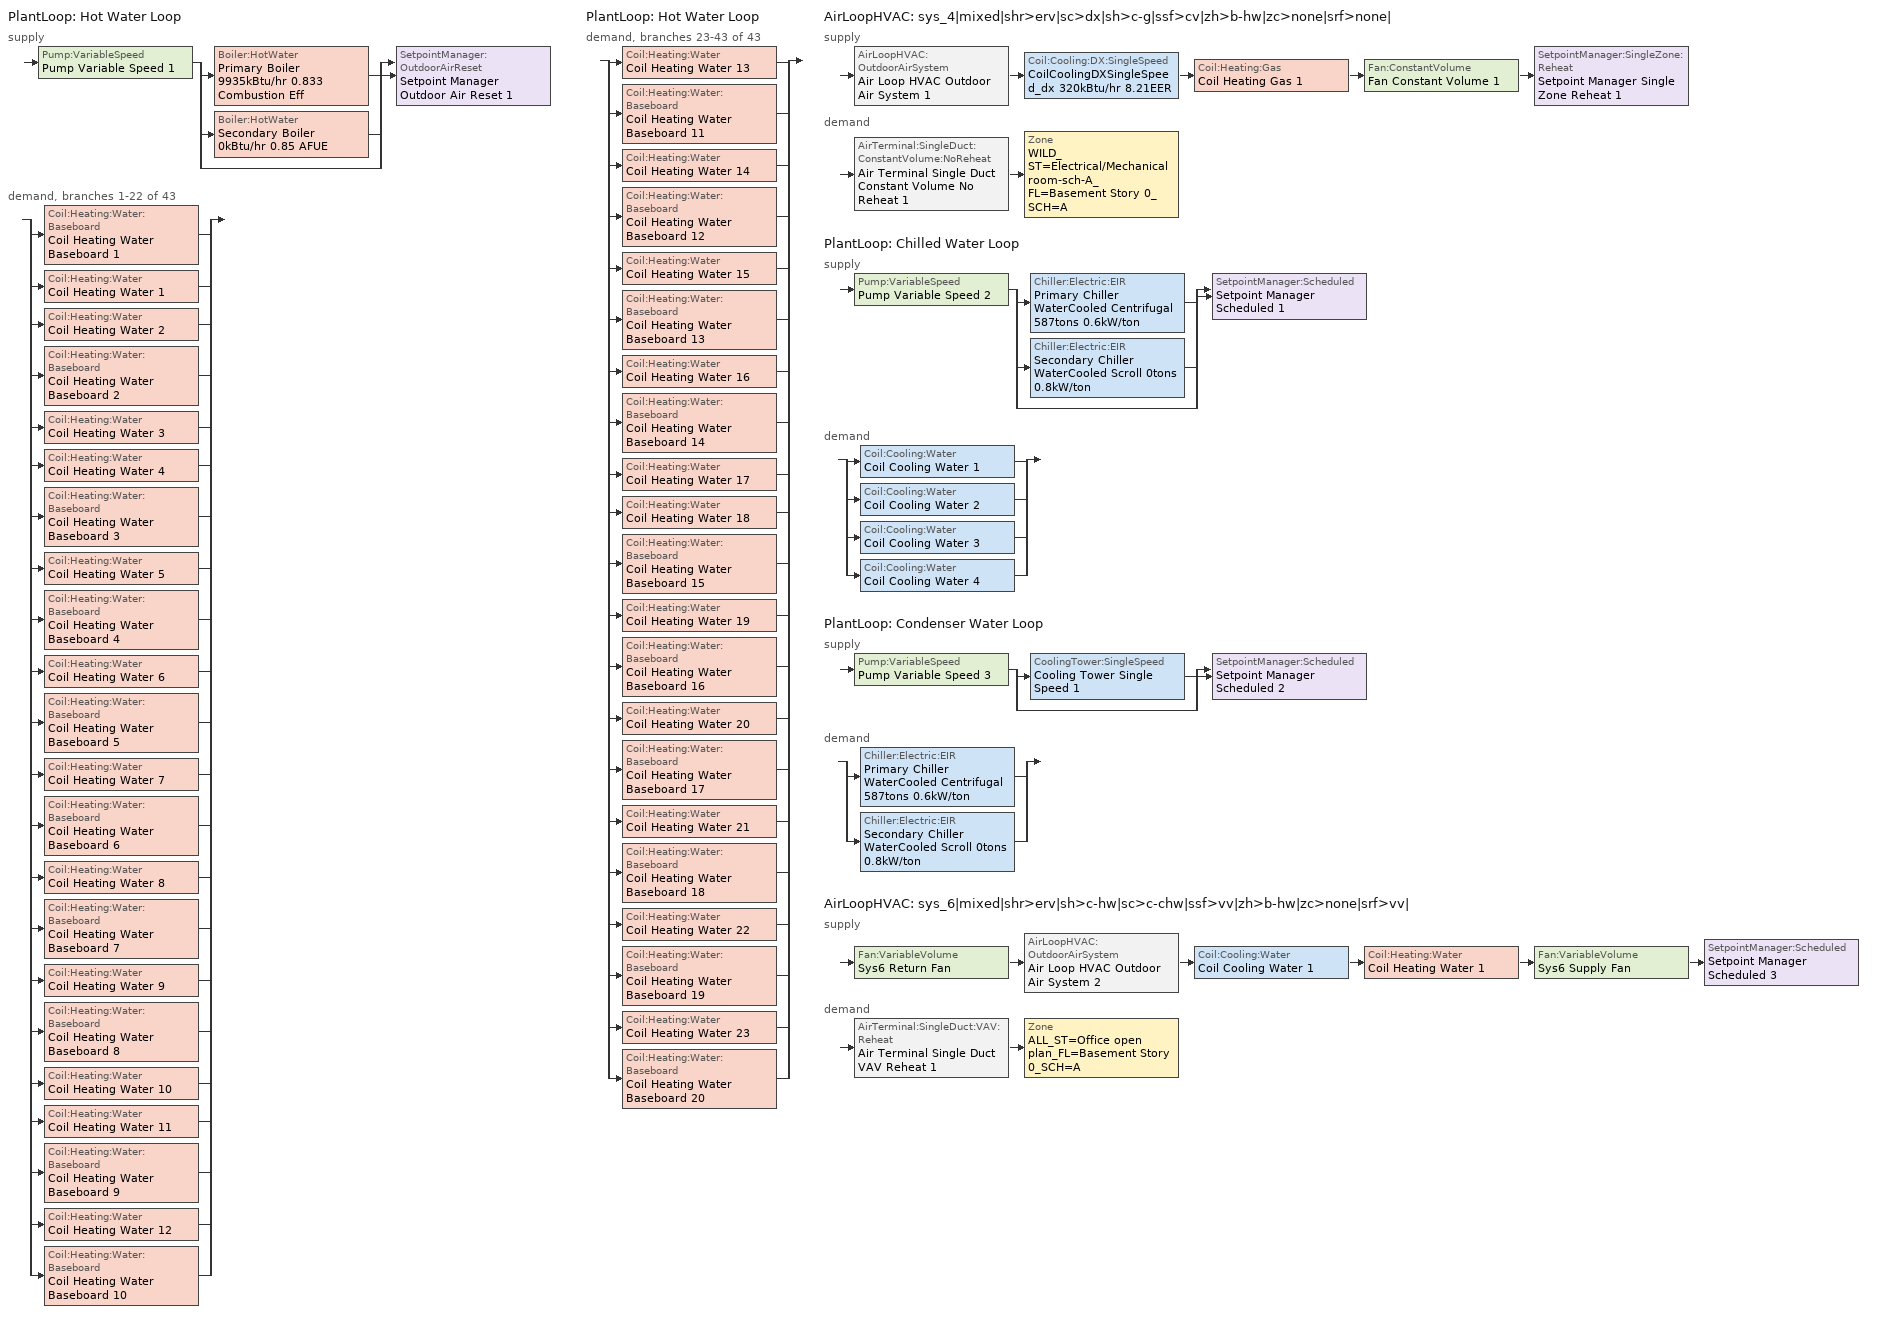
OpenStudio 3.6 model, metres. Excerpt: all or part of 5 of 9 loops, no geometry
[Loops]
PlantLoop 'Hot Water Loop'
 supply: Pump:VariableSpeed 'Pump Variable Speed 1' > split
  | Boiler:HotWater 'Primary Boiler 9935kBtu/hr 0.833 Combustion Eff'
  | Boiler:HotWater 'Secondary Boiler 0kBtu/hr 0.85 AFUE'
  | bypass
  join > SetpointManager:OutdoorAirReset 'Setpoint Manager Outdoor Air Reset 1'
 demand, branches 1-22 of 43: split
  | Coil:Heating:Water:Baseboard 'Coil Heating Water Baseboard 1'
  | Coil:Heating:Water 'Coil Heating Water 1'
  | Coil:Heating:Water 'Coil Heating Water 2'
  | Coil:Heating:Water:Baseboard 'Coil Heating Water Baseboard 2'
  | Coil:Heating:Water 'Coil Heating Water 3'
  | Coil:Heating:Water 'Coil Heating Water 4'
  | Coil:Heating:Water:Baseboard 'Coil Heating Water Baseboard 3'
  | Coil:Heating:Water 'Coil Heating Water 5'
  | Coil:Heating:Water:Baseboard 'Coil Heating Water Baseboard 4'
  | Coil:Heating:Water 'Coil Heating Water 6'
  | Coil:Heating:Water:Baseboard 'Coil Heating Water Baseboard 5'
  | Coil:Heating:Water 'Coil Heating Water 7'
  | Coil:Heating:Water:Baseboard 'Coil Heating Water Baseboard 6'
  | Coil:Heating:Water 'Coil Heating Water 8'
  | Coil:Heating:Water:Baseboard 'Coil Heating Water Baseboard 7'
  | Coil:Heating:Water 'Coil Heating Water 9'
  | Coil:Heating:Water:Baseboard 'Coil Heating Water Baseboard 8'
  | Coil:Heating:Water 'Coil Heating Water 10'
  | Coil:Heating:Water 'Coil Heating Water 11'
  | Coil:Heating:Water:Baseboard 'Coil Heating Water Baseboard 9'
  | Coil:Heating:Water 'Coil Heating Water 12'
  | Coil:Heating:Water:Baseboard 'Coil Heating Water Baseboard 10'
PlantLoop 'Hot Water Loop'
 demand, branches 23-43 of 43: split
  | Coil:Heating:Water 'Coil Heating Water 13'
  | Coil:Heating:Water:Baseboard 'Coil Heating Water Baseboard 11'
  | Coil:Heating:Water 'Coil Heating Water 14'
  | Coil:Heating:Water:Baseboard 'Coil Heating Water Baseboard 12'
  | Coil:Heating:Water 'Coil Heating Water 15'
  | Coil:Heating:Water:Baseboard 'Coil Heating Water Baseboard 13'
  | Coil:Heating:Water 'Coil Heating Water 16'
  | Coil:Heating:Water:Baseboard 'Coil Heating Water Baseboard 14'
  | Coil:Heating:Water 'Coil Heating Water 17'
  | Coil:Heating:Water 'Coil Heating Water 18'
  | Coil:Heating:Water:Baseboard 'Coil Heating Water Baseboard 15'
  | Coil:Heating:Water 'Coil Heating Water 19'
  | Coil:Heating:Water:Baseboard 'Coil Heating Water Baseboard 16'
  | Coil:Heating:Water 'Coil Heating Water 20'
  | Coil:Heating:Water:Baseboard 'Coil Heating Water Baseboard 17'
  | Coil:Heating:Water 'Coil Heating Water 21'
  | Coil:Heating:Water:Baseboard 'Coil Heating Water Baseboard 18'
  | Coil:Heating:Water 'Coil Heating Water 22'
  | Coil:Heating:Water:Baseboard 'Coil Heating Water Baseboard 19'
  | Coil:Heating:Water 'Coil Heating Water 23'
  | Coil:Heating:Water:Baseboard 'Coil Heating Water Baseboard 20'
AirLoopHVAC 'sys_4|mixed|shr>erv|sc>dx|sh>c-g|ssf>cv|zh>b-hw|zc>none|srf>none|'
 supply: AirLoopHVAC:OutdoorAirSystem 'Air Loop HVAC Outdoor Air System 1' > Coil:Cooling:DX:SingleSpeed 'CoilCoolingDXSingleSpeed_dx 320kBtu/hr 8.21EER' > Coil:Heating:Gas 'Coil Heating Gas 1' > Fan:ConstantVolume 'Fan Constant Volume 1' > SetpointManager:SingleZone:Reheat 'Setpoint Manager Single Zone Reheat 1'
 demand: AirTerminal:SingleDuct:ConstantVolume:NoReheat 'Air Terminal Single Duct Constant Volume No Reheat 1' > Zone 'WILD_ST=Electrical/Mechanical room-sch-A_FL=Basement Story 0_SCH=A'
PlantLoop 'Chilled Water Loop'
 supply: Pump:VariableSpeed 'Pump Variable Speed 2' > split
  | Chiller:Electric:EIR 'Primary Chiller WaterCooled Centrifugal 587tons 0.6kW/ton'
  | Chiller:Electric:EIR 'Secondary Chiller WaterCooled Scroll 0tons 0.8kW/ton'
  | bypass
  join > SetpointManager:Scheduled 'Setpoint Manager Scheduled 1'
 demand: split
  | Coil:Cooling:Water 'Coil Cooling Water 1'
  | Coil:Cooling:Water 'Coil Cooling Water 2'
  | Coil:Cooling:Water 'Coil Cooling Water 3'
  | Coil:Cooling:Water 'Coil Cooling Water 4'
PlantLoop 'Condenser Water Loop'
 supply: Pump:VariableSpeed 'Pump Variable Speed 3' > split
  | CoolingTower:SingleSpeed 'Cooling Tower Single Speed 1'
  | bypass
  join > SetpointManager:Scheduled 'Setpoint Manager Scheduled 2'
 demand: split
  | Chiller:Electric:EIR 'Primary Chiller WaterCooled Centrifugal 587tons 0.6kW/ton'
  | Chiller:Electric:EIR 'Secondary Chiller WaterCooled Scroll 0tons 0.8kW/ton'
AirLoopHVAC 'sys_6|mixed|shr>erv|sh>c-hw|sc>c-chw|ssf>vv|zh>b-hw|zc>none|srf>vv|'
 supply: Fan:VariableVolume 'Sys6 Return Fan' > AirLoopHVAC:OutdoorAirSystem 'Air Loop HVAC Outdoor Air System 2' > Coil:Cooling:Water 'Coil Cooling Water 1' > Coil:Heating:Water 'Coil Heating Water 1' > Fan:VariableVolume 'Sys6 Supply Fan' > SetpointManager:Scheduled 'Setpoint Manager Scheduled 3'
 demand: AirTerminal:SingleDuct:VAV:Reheat 'Air Terminal Single Duct VAV Reheat 1' > Zone 'ALL_ST=Office open plan_FL=Basement Story 0_SCH=A'
[Sizing:Zone] Zone Cooling Design Supply Air Temperature Input Method=TemperatureDifference; Zone Cooling Design Supply Air Temperature {C}=14; Zone Cooling Design Supply Air Temperature Difference {deltaC}=11; Zone Heating Design Supply Air Temperature Input Method=TemperatureDifference; Zone Heating Design Supply Air Temperature {C}=40; Zone Heating Design Supply Air Temperature Difference {deltaC}=21; Zone Cooling Design Supply Air Humidity Ratio {kg-H2O/kg-air}=0.0085; Zone Heating Design Supply Air Humidity Ratio {kg-H2O/kg-air}=0.008; Zone Heating Sizing Factor=1.3; Zone Cooling Sizing Factor=1.1; Cooling Design Air Flow Method=DesignDay; Heating Design Air Flow Method=DesignDay; Account for Dedicated Outdoor Air System=No; Dedicated Outdoor Air System Control Strategy=NeutralSupplyAir; Dedicated Outdoor Air Low Setpoint Temperature for Design {C}=autosize; Dedicated Outdoor Air High Setpoint Temperature for Design {C}=autosize; Zone Load Sizing Method=Sensible Load Only No Latent Load; Zone Latent Cooling Design Supply Air Humidity Ratio Input Method=HumidityRatioDifference; Zone Cooling Design Supply Air Humidity Ratio Difference {kgWater/kgDryAir}=0.005; Zone Latent Heating Design Supply Air Humidity Ratio Input Method=HumidityRatioDifference; Zone Humidification Design Supply Air Humidity Ratio Difference {kgWater/kgDryAir}=0.005
ALL_ST=Office open plan_FL=Basement Story 0_SCH=A; WILD_ST=Electrical/Mechanical room-sch-A_FL=Basement Story 0_SCH=A
[Zone equipment]
ALL_ST=Office open plan_FL=Basement Story 0_SCH=A: Zone HVAC Baseboard Convective Water 2, Air Terminal Single Duct VAV Reheat 1
WILD_ST=Electrical/Mechanical room-sch-A_FL=Basement Story 0_SCH=A: Zone HVAC Baseboard Convective Water 1, Air Terminal Single Duct Constant Volume No Reheat 1
[PlantLoop] Glycol Concentration=0; Plant Loop Volume {m3}=Autocalculate; Load Distribution Scheme=Optimal
Name | Fluid Type
Hot Water Loop | Water
Chilled Water Loop; Condenser Water Loop
[Sizing:Plant] Sizing Option=NonCoincident; Zone Timesteps in Averaging Window=1; Coincident Sizing Factor Mode=None
Name | Loop Type | Design Loop Exit Temperature {C} | Loop Design Temperature Difference {deltaC}
Hot Water Loop | Heating | 82 | 16
Chilled Water Loop | Cooling | 7 | 6
Condenser Water Loop | Condenser | 29 | 6
[Pump:VariableSpeed] Pump Control Type=Intermittent; Skin Loss Radiative Fraction=0.5; Design Power Sizing Method=PowerPerFlowPerPressure; Design Electric Power per Unit Flow Rate {W/(m3/s)}=348701.1; Design Shaft Power per Unit Flow Rate per Unit Head {W-s/m3-Pa}=1.28205; Design Minimum Flow Rate Fraction=0
Name | Rated Pump Head {Pa} | Motor Efficiency
Pump Variable Speed 1 | 216908 | 0.924
Pump Variable Speed 2 | 256346 | 0.936
Pump Variable Speed 3 | 223011 | 0.95
[Boiler:HotWater] Fuel Type=NaturalGas; Normalized Boiler Efficiency Curve=BOILER-EFFFPLR-NECB2011; Water Outlet Upper Temperature Limit {C}=99; Parasitic Electric Load {W}=0; Sizing Factor=1
Name | Nominal Capacity {W} | Nominal Thermal Efficiency | Minimum Part Load Ratio | Boiler Flow Mode
Primary Boiler 9935kBtu/hr 0.833 Combustion Eff | 2.91153e+06 | 0.826 | 0.25 | LeavingSetpointModulated
Secondary Boiler 0kBtu/hr 0.85 AFUE | 0.001 | 0.85 |  | ConstantFlow
[SetpointManager:OutdoorAirReset]
Setpoint Manager Outdoor Air Reset 1: Control Variable=Temperature; Setpoint at Outdoor Low Temperature {C}=82; Outdoor Low Temperature {C}=-16; Setpoint at Outdoor High Temperature {C}=60; Outdoor High Temperature {C}=0; Setpoint Node or NodeList=Hot Water Loop Supply Outlet Node
[AirLoopHVAC] Design Supply Air Flow Rate {m3/s}=autosize; Design Return Air Flow Fraction of Supply Air Flow=1
Name | Availability Schedule
sys_4|mixed|shr>erv|sc>dx|sh>c-g|ssf>cv|zh>b-hw|zc>none|srf>none| | sys_4|mixed|shr>none|sc>dx|sh>c-g|ssf>cv|zh>b-hw|zc>none|srf>none| Occ Sch
sys_6|mixed|shr>erv|sh>c-hw|sc>c-chw|ssf>vv|zh>b-hw|zc>none|srf>vv| | sys_6|mixed|shr>none|sh>c-hw|sc>c-chw|ssf>vv|zh>b-hw|zc>none|srf>vv| Occ Sch
[Sizing:System] Design Outdoor Air Flow Rate {m3/s}=Autosize; Preheat Design Temperature {C}=7; Preheat Design Humidity Ratio {kg-H2O/kg-Air}=0.008; Precool Design Humidity Ratio {kg-H2O/kg-Air}=0.008; Central Cooling Design Supply Air Temperature {C}=13; 100% Outdoor Air in Cooling=No; 100% Outdoor Air in Heating=No; Central Cooling Design Supply Air Humidity Ratio {kg-H2O/kg-Air}=0.0085; Zone Maximum Outdoor Air Fraction=1; Cooling Supply Air Flow Rate Per Floor Area {m3/s-m2}=0.00996765; Cooling Fraction of Autosized Cooling Supply Air Flow Rate=1; Cooling Supply Air Flow Rate Per Unit Cooling Capacity {m3/s-W}=3.94755e-05; Heating Supply Air Flow Rate Per Floor Area {m3/s-m2}=0.00996765; Heating Fraction of Autosized Heating Supply Air Flow Rate=1; Heating Fraction of Autosized Cooling Supply Air Flow Rate=1; Heating Supply Air Flow Rate Per Unit Heating Capacity {m3/s-W}=3.15882e-05; Cooling Design Capacity Method=CoolingDesignCapacity; Cooling Design Capacity {W}=autosize; Cooling Design Capacity Per Floor Area {W/m2}=234.7; Fraction of Autosized Cooling Design Capacity=1; Heating Design Capacity Method=HeatingDesignCapacity; Heating Design Capacity {W}=autosize; Heating Design Capacity Per Floor Area {W/m2}=157; Fraction of Autosized Heating Design Capacity=1; Central Cooling Capacity Control Method=OnOff; Occupant Diversity=autosize
Name | Type of Load to Size On | Central Heating Maximum System Air Flow Ratio | Precool Design Temperature {C} | Central Heating Design Supply Air Temperature {C} | Sizing Option | Central Heating Design Supply Air Humidity Ratio {kg-H2O/kg-Air} | Cooling Design Air Flow Method | Cooling Design Air Flow Rate {m3/s} | Heating Design Air Flow Method | Heating Design Air Flow Rate {m3/s} | System Outdoor Air Method
sys_4|mixed|shr>erv|sc>dx|sh>c-g|ssf>cv|zh>b-hw|zc>none|srf>none| | Sensible | 1 | 13 | 43 | NonCoincident | 0.008 | DesignDay | 0 | DesignDay | 0 | ZoneSum
sys_6|mixed|shr>erv|sh>c-hw|sc>c-chw|ssf>vv|zh>b-hw|zc>none|srf>vv| |  | 0.3 | 12.8 | 13.1
[Fan:ConstantVolume]
Fan Constant Volume 1: Availability Schedule=Always On Discrete; Fan Total Efficiency=0.39975; Pressure Rise {Pa}=640; Maximum Flow Rate {m3/s}=AutoSize; Motor Efficiency=0.615
[Coil:Cooling:DX:SingleSpeed]
CoilCoolingDXSingleSpeed_dx 320kBtu/hr 8.21EER: Availability Schedule=Always On Discrete; Rated Total Cooling Capacity {W}=autosize; Rated Sensible Heat Ratio=autosize; Rated COP {W/W}=2.8699; Rated Air Flow Rate {m3/s}=autosize; Rated Evaporator Fan Power Per Volume Flow Rate 2017 {W/(m3/s)}=773.3; Rated Evaporator Fan Power Per Volume Flow Rate 2023 {W/(m3/s)}=934.4; Total Cooling Capacity Function of Temperature Curve=DXCOOL-NECB2011-REF-CAPFT; Total Cooling Capacity Function of Flow Fraction Curve=DXCOOL-NECB2011-REF-CAPFFLOW; Energy Input Ratio Function of Temperature Curve=DXCOOL-NECB2011-REF-COOLEIRFT; Energy Input Ratio Function of Flow Fraction Curve=DXCOOL-NECB2011-REF-COOLEIRFFLOW; Part Load Fraction Correlation Curve=DXCOOL-NECB2011-REF-COOLPLFFPLR; Minimum Outdoor Dry-Bulb Temperature for Compressor Operation {C}=-25; Nominal Time for Condensate Removal to Begin {s}=0; Ratio of Initial Moisture Evaporation Rate and Steady State Latent Capacity=0; Maximum Cycling Rate {cycles/hr}=0; Latent Capacity Time Constant {s}=0; Condenser Type=AirCooled; Evaporative Condenser Effectiveness=0.9; Evaporative Condenser Air Flow Rate {m3/s}=autosize; Evaporative Condenser Pump Rated Power Consumption {W}=autosize; Crankcase Heater Capacity {W}=0; Maximum Outdoor Dry-Bulb Temperature for Crankcase Heater Operation {C}=10; Basin Heater Capacity {W/K}=0; Basin Heater Setpoint Temperature {C}=2
[Coil:Heating:Gas]
Coil Heating Gas 1: Availability Schedule=Always On Discrete; Gas Burner Efficiency=0.81; Nominal Capacity {W}=AutoSize; Parasitic Electric Load {W}=0; Part Load Fraction Correlation Curve=FURNACE-EFFPLR-NECB2011; Parasitic Gas Load {W}=0
[Controller:OutdoorAir] Minimum Outdoor Air Flow Rate {m3/s}=autosize; Maximum Outdoor Air Flow Rate {m3/s}=Autosize; Economizer Control Type=DifferentialEnthalpy; Economizer Control Action Type=ModulateFlow; Lockout Type=NoLockout; Minimum Limit Type=FixedMinimum; High Humidity Control=No; Heat Recovery Bypass Control Type=BypassWhenOAFlowGreaterThanMinimum
Name | Minimum Outdoor Air Schedule | Controller Mechanical Ventilation
Controller Outdoor Air 1 | sys_4|mixed|shr>none|sc>dx|sh>c-g|ssf>cv|zh>b-hw|zc>none|srf>none| Occ Sch | Controller Mechanical Ventilation 1
Controller Outdoor Air 2 | sys_6|mixed|shr>none|sh>c-hw|sc>c-chw|ssf>vv|zh>b-hw|zc>none|srf>vv| Occ Sch | Controller Mechanical Ventilation 2
[Controller:MechanicalVentilation] Availability Schedule=Always On Discrete; System Outdoor Air Method=ZoneSum
Controller Mechanical Ventilation 1; Controller Mechanical Ventilation 2
[AirLoopHVAC:OutdoorAirSystem]
Name | Controller
Air Loop HVAC Outdoor Air System 1 | Controller Outdoor Air 1
Air Loop HVAC Outdoor Air System 2 | Controller Outdoor Air 2
[SetpointManager:SingleZone:Reheat]
Setpoint Manager Single Zone Reheat 1: Minimum Supply Air Temperature {C}=13; Maximum Supply Air Temperature {C}=43; Control Zone=WILD_ST=Electrical/Mechanical room-sch-A_FL=Basement Story 0_SCH=A; Setpoint Node or NodeList=sys_4|mixed|shr>erv|sc>dx|sh>c-g|ssf>cv|zh>b-hw|zc>none|srf>none| Supply Outlet Node
[Coil:Heating:Water:Baseboard] Heating Design Capacity Method=HeatingDesignCapacity; Heating Design Capacity {W}=autosize; Heating Design Capacity Per Floor Area {W/m2}=0; Fraction of Autosized Heating Design Capacity=0.8
Coil Heating Water Baseboard 1; Coil Heating Water Baseboard 2; Coil Heating Water Baseboard 3; Coil Heating Water Baseboard 4; Coil Heating Water Baseboard 5; Coil Heating Water Baseboard 6; Coil Heating Water Baseboard 7; Coil Heating Water Baseboard 8; Coil Heating Water Baseboard 9; Coil Heating Water Baseboard 10; Coil Heating Water Baseboard 11; Coil Heating Water Baseboard 12; Coil Heating Water Baseboard 13; Coil Heating Water Baseboard 14; Coil Heating Water Baseboard 15; Coil Heating Water Baseboard 16; Coil Heating Water Baseboard 17; Coil Heating Water Baseboard 18; Coil Heating Water Baseboard 19; Coil Heating Water Baseboard 20
[ZoneHVAC:Baseboard:Convective:Water] Availability Schedule=Always On Discrete
Name | Heating Coil
Zone HVAC Baseboard Convective Water 1 | Coil Heating Water Baseboard 1
Zone HVAC Baseboard Convective Water 2 | Coil Heating Water Baseboard 2
Zone HVAC Baseboard Convective Water 3 | Coil Heating Water Baseboard 3
Zone HVAC Baseboard Convective Water 4 | Coil Heating Water Baseboard 4
Zone HVAC Baseboard Convective Water 5 | Coil Heating Water Baseboard 5
Zone HVAC Baseboard Convective Water 6 | Coil Heating Water Baseboard 6
Zone HVAC Baseboard Convective Water 7 | Coil Heating Water Baseboard 7
Zone HVAC Baseboard Convective Water 8 | Coil Heating Water Baseboard 8
Zone HVAC Baseboard Convective Water 9 | Coil Heating Water Baseboard 9
Zone HVAC Baseboard Convective Water 10 | Coil Heating Water Baseboard 10
Zone HVAC Baseboard Convective Water 11 | Coil Heating Water Baseboard 11
Zone HVAC Baseboard Convective Water 12 | Coil Heating Water Baseboard 12
Zone HVAC Baseboard Convective Water 13 | Coil Heating Water Baseboard 13
Zone HVAC Baseboard Convective Water 14 | Coil Heating Water Baseboard 14
Zone HVAC Baseboard Convective Water 15 | Coil Heating Water Baseboard 15
Zone HVAC Baseboard Convective Water 16 | Coil Heating Water Baseboard 16
Zone HVAC Baseboard Convective Water 17 | Coil Heating Water Baseboard 17
Zone HVAC Baseboard Convective Water 18 | Coil Heating Water Baseboard 18
Zone HVAC Baseboard Convective Water 19 | Coil Heating Water Baseboard 19
Zone HVAC Baseboard Convective Water 20 | Coil Heating Water Baseboard 20
[AirTerminal:SingleDuct:ConstantVolume:NoReheat]
Air Terminal Single Duct Constant Volume No Reheat 1: Availability Schedule=Always On Discrete; Maximum Air Flow Rate {m3/s}=AutoSize
[Chiller:Electric:EIR] Reference Chilled Water Flow Rate {m3/s}=Autosize; Minimum Part Load Ratio=0.25; Minimum Unloading Ratio=0.25; Condenser Type=WaterCooled; Chiller Flow Mode=LeavingSetpointModulated; Design Heat Recovery Water Flow Rate {m3/s}=Autosize; Sizing Factor=1; Basin Heater Capacity {W/K}=0; Basin Heater Setpoint Temperature {C}=10; Condenser Heat Recovery Relative Capacity Fraction=1
Name | Reference Capacity {W} | Reference COP {W/W} | Cooling Capacity Function of Temperature Curve | Electric Input to Cooling Output Ratio Function of Temperature Curve | Electric Input to Cooling Output Ratio Function of Part Load Ratio Curve
Primary Chiller WaterCooled Centrifugal 587tons 0.6kW/ton | 2.06367e+06 | 5.67258 | WaterCooled_Centrifugal_CAPFT_NECB2011 | WaterCooled_Centrifugal_EIRFT_NECB2011 | WaterCooled_Centrifugal_EIRFPLR_NECB2011
Secondary Chiller WaterCooled Scroll 0tons 0.8kW/ton | 0.001 | 4.5032 | WaterCooled_Scroll_CAPFT_NECB2011 | WaterCooled_Scroll_EIRFT_NECB2011 | WaterCooled_Scroll_EIRFPLR_NECB2011
[SetpointManager:Scheduled] Control Variable=Temperature
Name | Schedule | Setpoint Node or NodeList
Setpoint Manager Scheduled 1 | CHW Temp | Chilled Water Loop Supply Outlet Node
Setpoint Manager Scheduled 2 | CW Temp | Condenser Water Loop Supply Outlet Node
Setpoint Manager Scheduled 3 | Supply Air Temp | sys_6|mixed|shr>erv|sh>c-hw|sc>c-chw|ssf>vv|zh>b-hw|zc>none|srf>vv| Supply Outlet Node
[CoolingTower:SingleSpeed]
Cooling Tower Single Speed 1: Design Water Flow Rate {m3/s}=autosize; Design Air Flow Rate {m3/s}=autosize; Fan Power at Design Air Flow Rate {W}=31557.1; U-Factor Times Area Value at Design Air Flow Rate {W/K}=autosize; Air Flow Rate in Free Convection Regime {m3/s}=autosize; U-Factor Times Area Value at Free Convection Air Flow Rate {W/K}=autosize; Performance Input Method=UFactorTimesAreaAndDesignWaterFlowRate; Free Convection Capacity {W}=0; Basin Heater Capacity {W/K}=0; Basin Heater Setpoint Temperature {C}=2; Evaporation Loss Mode=LossFactor; Evaporation Loss Factor {percent/K}=0.2; Drift Loss Percent {percent}=0.008; Blowdown Calculation Mode=ConcentrationRatio; Blowdown Concentration Ratio=3; Capacity Control=FanCycling; Number of Cells=2; Cell Control=MinimalCell; Cell Minimum  Water Flow Rate Fraction=0.33; Cell Maximum Water Flow Rate Fraction=2.5; Sizing Factor=1; Free Convection Air Flow Rate Sizing Factor=0.1; Free Convection U-Factor Times Area Value Sizing Factor=0.1; Heat Rejection Capacity and Nominal Capacity Sizing Ratio=1.25; Free Convection Nominal Capacity Sizing Factor=0.1; Design Inlet Air Dry-Bulb Temperature {C}=35; Design Inlet Air Wet-Bulb Temperature {C}=24; Design Approach Temperature {deltaC}=5; Design Range Temperature {deltaC}=6
[Fan:VariableVolume] Availability Schedule=Always On Discrete; Maximum Flow Rate {m3/s}=Autosize; Fan Power Minimum Flow Rate Input Method=Fraction; Fan Power Minimum Flow Fraction=0.68; Fan Power Minimum Air Flow Rate {m3/s}=0; Motor In Airstream Fraction=1; Fan Power Coefficient 1=-2.4176; Fan Power Coefficient 2=9.5874; Fan Power Coefficient 3=-11.559; Fan Power Coefficient 4=5.4009; Fan Power Coefficient 5=0
Name | Fan Total Efficiency | Pressure Rise {Pa} | Motor Efficiency
Sys6 Supply Fan | 0.549965 | 1000 | 0.8461
Sys6 Return Fan | 0.299975 | 250 | 0.4615
[Coil:Heating:Water] Availability Schedule=Always On Discrete
Name | Performance Input Method | Rated Capacity {W}
Coil Heating Water 1; Coil Heating Water 3; Coil Heating Water 10; Coil Heating Water 17
Coil Heating Water 2 | NominalCapacity | 20714.3
Coil Heating Water 4 | NominalCapacity | 77478.5
Coil Heating Water 5 | NominalCapacity | 2929.82
Coil Heating Water 6 | NominalCapacity | 22288.7
Coil Heating Water 7 | NominalCapacity | 19161.5
Coil Heating Water 8 | NominalCapacity | 14231
Coil Heating Water 9 | NominalCapacity | 18919.9
Coil Heating Water 11 | NominalCapacity | 476062
Coil Heating Water 12 | NominalCapacity | 27858.6
Coil Heating Water 13 | NominalCapacity | 233118
Coil Heating Water 14 | NominalCapacity | 200748
Coil Heating Water 15 | NominalCapacity | 101368
Coil Heating Water 16 | NominalCapacity | 213844
Coil Heating Water 18 | NominalCapacity | 48129.6
Coil Heating Water 19 | NominalCapacity | 2828.21
Coil Heating Water 20 | NominalCapacity | 23074.1
Coil Heating Water 21 | NominalCapacity | 19514.1
Coil Heating Water 22 | NominalCapacity | 11494.1
Coil Heating Water 23 | NominalCapacity | 21496.3
[Controller:WaterCoil]
Name | Water Coil | Action | Controller Convergence Tolerance {deltaC}
Controller Water Coil 1 | Coil Heating Water 1 | Normal | 0.0001
Controller Water Coil 2 | Coil Cooling Water 1 | Reverse
Controller Water Coil 3 | Coil Heating Water 2 | Normal | 0.0001
Controller Water Coil 4 | Coil Heating Water 3 | Normal | 0.0001
Controller Water Coil 5 | Coil Cooling Water 2 | Reverse
Controller Water Coil 6 | Coil Heating Water 4 | Normal | 0.0001
Controller Water Coil 7 | Coil Heating Water 5 | Normal | 0.0001
Controller Water Coil 8 | Coil Heating Water 6 | Normal | 0.0001
Controller Water Coil 9 | Coil Heating Water 7 | Normal | 0.0001
Controller Water Coil 10 | Coil Heating Water 8 | Normal | 0.0001
Controller Water Coil 11 | Coil Heating Water 9 | Normal | 0.0001
Controller Water Coil 12 | Coil Heating Water 10 | Normal | 0.0001
Controller Water Coil 13 | Coil Cooling Water 3 | Reverse
Controller Water Coil 14 | Coil Heating Water 11 | Normal | 0.0001
Controller Water Coil 15 | Coil Heating Water 12 | Normal | 0.0001
Controller Water Coil 16 | Coil Heating Water 13 | Normal | 0.0001
Controller Water Coil 17 | Coil Heating Water 14 | Normal | 0.0001
Controller Water Coil 18 | Coil Heating Water 15 | Normal | 0.0001
Controller Water Coil 19 | Coil Heating Water 16 | Normal | 0.0001
Controller Water Coil 20 | Coil Heating Water 17 | Normal | 0.0001
Controller Water Coil 21 | Coil Cooling Water 4 | Reverse
Controller Water Coil 22 | Coil Heating Water 18 | Normal | 0.0001
Controller Water Coil 23 | Coil Heating Water 19 | Normal | 0.0001
Controller Water Coil 24 | Coil Heating Water 20 | Normal | 0.0001
Controller Water Coil 25 | Coil Heating Water 21 | Normal | 0.0001
Controller Water Coil 26 | Coil Heating Water 22 | Normal | 0.0001
Controller Water Coil 27 | Coil Heating Water 23 | Normal | 0.0001
[Coil:Cooling:Water] Availability Schedule=Always On Discrete
Coil Cooling Water 1; Coil Cooling Water 2; Coil Cooling Water 3; Coil Cooling Water 4
[AirTerminal:SingleDuct:VAV:Reheat]
Air Terminal Single Duct VAV Reheat 1: Availability Schedule=Always On Discrete; Maximum Air Flow Rate {m3/s}=AutoSize; Zone Minimum Air Flow Input Method=Constant; Constant Minimum Air Flow Fraction=0.3; Fixed Minimum Air Flow Rate {m3/s}=1.56736; Reheat Coil=Coil Heating Water 2; Maximum Hot Water or Steam Flow Rate {m3/s}=AutoSize; Minimum Hot Water or Steam Flow Rate {m3/s}=0; Convergence Tolerance=0.001; Damper Heating Action=Normal; Maximum Flow per Zone Floor Area During Reheat {m3/s-m2}=AutoSize; Maximum Flow Fraction During Reheat=AutoSize; Maximum Reheat Air Temperature {C}=43; Control For Outdoor Air=No
[Schedule:Ruleset]
Name | Default Day Schedule | Summer Design Day Schedule | Winter Design Day Schedule
CHW Temp | Schedule Day 3
CW Temp | Schedule Day 4
Supply Air Temp | Supply Air Temp Default
sys_4|mixed|shr>none|sc>dx|sh>c-g|ssf>cv|zh>b-hw|zc>none|srf>none| Occ Sch | sys_4|mixed|shr>none|sc>dx|sh>c-g|ssf>cv|zh>b-hw|zc>none|srf>none| Occ Sch Default | sys_4|mixed|shr>none|sc>dx|sh>c-g|ssf>cv|zh>b-hw|zc>none|srf>none| Occ Sch Summer Design Day | sys_4|mixed|shr>none|sc>dx|sh>c-g|ssf>cv|zh>b-hw|zc>none|srf>none| Occ Sch Winter Design Day
sys_6|mixed|shr>none|sh>c-hw|sc>c-chw|ssf>vv|zh>b-hw|zc>none|srf>vv| Occ Sch | sys_6|mixed|shr>none|sh>c-hw|sc>c-chw|ssf>vv|zh>b-hw|zc>none|srf>vv| Occ Sch Default | sys_6|mixed|shr>none|sh>c-hw|sc>c-chw|ssf>vv|zh>b-hw|zc>none|srf>vv| Occ Sch Summer Design Day | sys_6|mixed|shr>none|sh>c-hw|sc>c-chw|ssf>vv|zh>b-hw|zc>none|srf>vv| Occ Sch Winter Design Day
[Schedule:Day]
Schedule Day 3; wkdCHW Temp 1; satCHW Temp 1; sunCHW Temp 1: 1, 0, 7, 2, 0, 7, 3, 0, 7, 4, 0, 7, 5, 0, 7, 6, 0, 7, 7, 0, 7, 8, 0, 7, 9, 0, 7, 10, 0, 7, 11, 0, 7, 12, 0, 7, 13, 0, 7, 14, 0, 7, 15, 0, 7, 16, 0, 7, 17, 0, 7, 18, 0, 7, 19, 0, 7, 20, 0, 7, 21, 0, 7, 22, 0, 7, 23, 0, 7, 24, 0, 7
Schedule Day 4; wkdCW Temp 1; satCW Temp 1; sunCW Temp 1: 1, 0, 29, 2, 0, 29, 3, 0, 29, 4, 0, 29, 5, 0, 29, 6, 0, 29, 7, 0, 29, 8, 0, 29, 9, 0, 29, 10, 0, 29, 11, 0, 29, 12, 0, 29, 13, 0, 29, 14, 0, 29, 15, 0, 29, 16, 0, 29, 17, 0, 29, 18, 0, 29, 19, 0, 29, 20, 0, 29, 21, 0, 29, 22, 0, 29, 23, 0, 29, 24, 0, 29
Supply Air Temp Default: 24, 0, 13
sys_4|mixed|shr>none|sc>dx|sh>c-g|ssf>cv|zh>b-hw|zc>none|srf>none| Occ Sch Default; sys_6|mixed|shr>none|sh>c-hw|sc>c-chw|ssf>vv|zh>b-hw|zc>none|srf>vv| Occ Sch Default: 8, 0, 0, 19, 0, 1, 24, 0, 0
sys_4|mixed|shr>none|sc>dx|sh>c-g|ssf>cv|zh>b-hw|zc>none|srf>none| Occ Sch Winter Design Day; sys_4|mixed|shr>none|sc>dx|sh>c-g|ssf>cv|zh>b-hw|zc>none|srf>none| Occ Sch Summer Design Day; sys_6|mixed|shr>none|sh>c-hw|sc>c-chw|ssf>vv|zh>b-hw|zc>none|srf>vv| Occ Sch Winter Design Day; sys_6|mixed|shr>none|sh>c-hw|sc>c-chw|ssf>vv|zh>b-hw|zc>none|srf>vv| Occ Sch Summer Design Day: 24, 0, 1
sys_4|mixed|shr>none|sc>dx|sh>c-g|ssf>cv|zh>b-hw|zc>none|srf>none| Occ Sch Sunday; sys_6|mixed|shr>none|sh>c-hw|sc>c-chw|ssf>vv|zh>b-hw|zc>none|srf>vv| Occ Sch Sunday: 24, 0, 0
[Schedule:Rule] Date Specification Type=DateRange; Start Month=1; Start Day=1; End Month=12; End Day=31
Name | Schedule Ruleset | Rule Order | Day Schedule | Apply Sunday | Apply Monday | Apply Tuesday | Apply Wednesday | Apply Thursday | Apply Friday | Apply Saturday
wkdCHW Temp rule | CHW Temp | 2 | wkdCHW Temp 1 | No | Yes | Yes | Yes | Yes | Yes | No
satCHW Temprule | CHW Temp | 1 | satCHW Temp 1 | No | No | No | No | No | No | Yes
sunCHW Temprule | CHW Temp | 0 | sunCHW Temp 1 | Yes | No | No | No | No | No | No
wkdCW Temp rule | CW Temp | 2 | wkdCW Temp 1 | No | Yes | Yes | Yes | Yes | Yes | No
satCW Temprule | CW Temp | 1 | satCW Temp 1 | No | No | No | No | No | No | Yes
sunCW Temprule | CW Temp | 0 | sunCW Temp 1 | Yes | No | No | No | No | No | No
sys_4|mixed|shr>none|sc>dx|sh>c-g|ssf>cv|zh>b-hw|zc>none|srf>none| Occ Sch Sunday Rule | sys_4|mixed|shr>none|sc>dx|sh>c-g|ssf>cv|zh>b-hw|zc>none|srf>none| Occ Sch | 0 | sys_4|mixed|shr>none|sc>dx|sh>c-g|ssf>cv|zh>b-hw|zc>none|srf>none| Occ Sch Sunday | Yes |  |  |  |  |  | Yes
sys_6|mixed|shr>none|sh>c-hw|sc>c-chw|ssf>vv|zh>b-hw|zc>none|srf>vv| Occ Sch Sunday Rule | sys_6|mixed|shr>none|sh>c-hw|sc>c-chw|ssf>vv|zh>b-hw|zc>none|srf>vv| Occ Sch | 0 | sys_6|mixed|shr>none|sh>c-hw|sc>c-chw|ssf>vv|zh>b-hw|zc>none|srf>vv| Occ Sch Sunday | Yes |  |  |  |  |  | Yes
[Schedule:Constant]
Always On Discrete: Value=1
[Curve:Biquadratic] Minimum Value of y=24
Name | Coefficient1 Constant | Coefficient2 x | Coefficient3 x**2 | Coefficient4 y | Coefficient5 y**2 | Coefficient6 x*y | Minimum Value of x | Maximum Value of x | Maximum Value of y
DXCOOL-NECB2011-REF-CAPFT | 0.867905 | 0.0142459 | 0.00055436 | -0.0075575 | 3.3e-05 | -0.0001918 | 13 | 24 | 46
DXCOOL-NECB2011-REF-COOLEIRFT | 0.114171 | 0.0281822 | -0.0004199 | 0.0214108 | 0.000161028 | -0.000679104 | 13 | 24 | 46
WaterCooled_Centrifugal_CAPFT_NECB2011 | 0.707908 | -0.00200657 | -0.00259605 | 0.0300588 | -0.00105643 | 0.0020457 | 5 | 10 | 35
WaterCooled_Centrifugal_EIRFT_NECB2011 | 0.560523 | -0.0137816 | 6.56424e-05 | 0.0132194 | 0.000268596 | -0.000501131 | 5 | 10 | 35
WaterCooled_Scroll_CAPFT_NECB2011 | 0.94418 | 0.0337102 | 9.75564e-05 | -0.00322114 | -4.91832e-05 | -0.000177584 | 5 | 10 | 35
WaterCooled_Scroll_EIRFT_NECB2011 | 0.727393 | -0.0118922 | 0.000541177 | 0.00187934 | 0.000473461 | -0.000711472 | 5 | 10 | 35
[Curve:Quadratic]
Name | Coefficient1 Constant | Coefficient2 x | Coefficient3 x**2 | Minimum Value of x | Maximum Value of x
DXCOOL-NECB2011-REF-CAPFFLOW | 0.8 | 0.2 | 0 | 0.5 | 1.5
DXCOOL-NECB2011-REF-COOLEIRFFLOW | 1.1552 | -0.1808 | 0.0256 | 0.5 | 1.5
WaterCooled_Centrifugal_EIRFPLR_NECB2011 | 0.171493 | 0.588202 | 0.237373 | 0 | 1
WaterCooled_Scroll_EIRFPLR_NECB2011 | 0.04412 | 0.640367 | 0.319555 | 0 | 1
[Curve:Cubic] Maximum Value of x=1
Name | Coefficient1 Constant | Coefficient2 x | Coefficient3 x**2 | Coefficient4 x**3 | Minimum Value of x
DXCOOL-NECB2011-REF-COOLPLFFPLR | 0.0277 | 4.9151 | -8.184 | 4.2702 | 0.7
BOILER-EFFFPLR-NECB2011 | 0.3831 | 2.0567 | -2.6469 | 1.2148 | 0
FURNACE-EFFPLR-NECB2011 | 0.722 | 0.8211 | -1.0396 | 0.5 | 0
